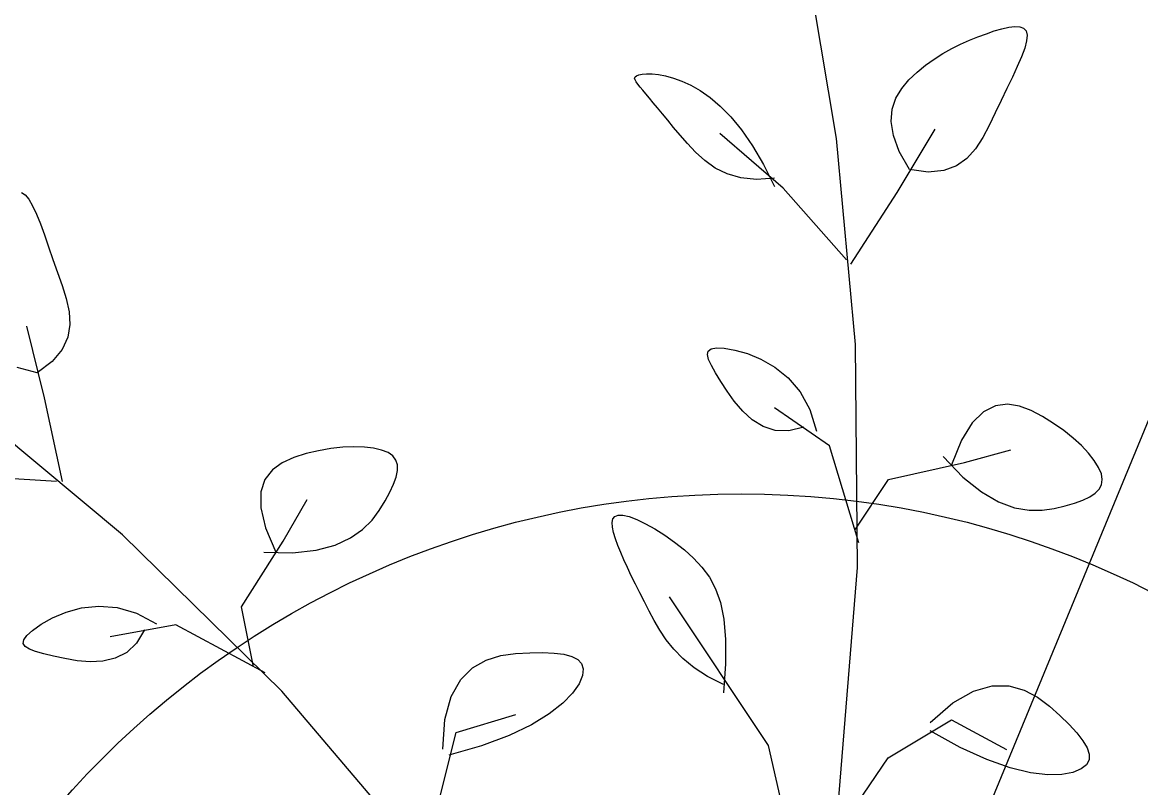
# Model space of a CAD drawing. Header units: centimetres. Extents: x -26724 to 60145, y -23645 to 6771.
# Drawn here: x -18941.28 to -18903.81, y -1523.59 to -1497.94 of the extents above; entities that cross this region are included whole.
import ezdxf

# ---------------------------------------------------------------- set-up
doc = ezdxf.new("R2010")
doc.units = ezdxf.units.CM
doc.linetypes.add('AUSGEZOGEN', pattern=[0])
doc.linetypes.add('PUNKT2_S9', pattern=[0.35, 0.15, -0.1, 0, -0.1])
for name, color, linetype, lineweight in [('4.KOTE', 88, 'Continuous', 15), ('Moebel', 252, 'PUNKT2_S9', 13), ('namjestaj', 150, 'Continuous', 5)]:
    doc.layers.add(name, color=color, linetype=linetype, lineweight=lineweight)
doc.styles.get("Standard").update_dxf_attribs({"font": 'calibri.ttf'})
doc.dimstyles.new('ja 1 50', dxfattribs={"dimtxt": 10, "dimasz": 5, "dimexe": 5, "dimexo": 5, "dimgap": 1, "dimtad": 1, "dimdec": 0, "dimtxsty": 'Standard', "dimblk": 'ARCHTICK', "dimcen": 2.5, "dimclrd": 256, "dimclrt": 7, "dimadec": 0, "dimazin": 0, "dimtfac": 1, "dimtdec": 0, "dimtix": 1, "dimtmove": 1, "dimatfit": 3, "dimldrblk": 'ARCHTICK', "dimfxl": 10, "dimfxlon": 1, "dimlwd": 0, "dimlwe": 9, "dimarcsym": 0})

# ---------------------------------------------------------------- blocks, each defined once
blk = doc.blocks.new('ggggt')
at = {"layer": 'Moebel', "color": 91, "linetype": 'AUSGEZOGEN', "lineweight": 18, "transparency": 33554687}
for p, q in [((1570.942, 2032.319, 13.5), (1569.881, 2038.609, 13.5)), ((1576.478, 2035.995, 13.5), (1576.707, 2036.048, 13.5)), ((1576.707, 2036.048, 13.5), (1576.908, 2036.072, 13.5)), ((1576.908, 2036.072, 13.5), (1577.076, 2036.064, 13.5)), ((1577.076, 2036.064, 13.5), (1577.206, 2036.017, 13.5)), ((1575.392, 2035.61, 13.5), (1575.679, 2035.727, 13.5)), ((1575.679, 2035.727, 13.5), (1575.959, 2035.83, 13.5)), ((1575.959, 2035.83, 13.5), (1576.226, 2035.921, 13.5)), ((1576.226, 2035.921, 13.5), (1576.478, 2035.995, 13.5)), ((1577.206, 2036.017, 13.5), (1577.291, 2035.925, 13.5)), ((1577.291, 2035.925, 13.5), (1577.326, 2035.784, 13.5)), ((1577.326, 2035.784, 13.5), (1577.309, 2035.589, 13.5)), ((1574.504, 2035.167, 13.5), (1574.801, 2035.332, 13.5)), ((1574.801, 2035.332, 13.5), (1575.098, 2035.48, 13.5)), ((1575.098, 2035.48, 13.5), (1575.392, 2035.61, 13.5)), ((1577.243, 2035.345, 13.5), (1577.136, 2035.058, 13.5)), ((1577.309, 2035.589, 13.5), (1577.243, 2035.345, 13.5)), ((1573.918, 2034.774, 13.5), (1574.209, 2034.981, 13.5)), ((1574.209, 2034.981, 13.5), (1574.504, 2035.167, 13.5)), ((1577.136, 2035.058, 13.5), (1576.997, 2034.733, 13.5)), ((1573.635, 2034.543, 13.5), (1573.918, 2034.774, 13.5)), ((1576.997, 2034.733, 13.5), (1576.831, 2034.376, 13.5)), ((1564.172, 2034.338, 13.5), (1564.186, 2034.384, 13.5)), ((1564.185, 2034.281, 13.5), (1564.172, 2034.338, 13.5)), ((1564.224, 2034.214, 13.5), (1564.185, 2034.281, 13.5)), ((1564.186, 2034.384, 13.5), (1564.23, 2034.422, 13.5)), ((1564.283, 2034.134, 13.5), (1564.224, 2034.214, 13.5)), ((1564.23, 2034.422, 13.5), (1564.309, 2034.452, 13.5)), ((1564.309, 2034.452, 13.5), (1564.425, 2034.475, 13.5)), ((1564.425, 2034.475, 13.5), (1564.575, 2034.487, 13.5)), ((1564.575, 2034.487, 13.5), (1564.758, 2034.484, 13.5)), ((1564.758, 2034.484, 13.5), (1564.97, 2034.462, 13.5)), ((1564.97, 2034.462, 13.5), (1565.208, 2034.416, 13.5)), ((1565.208, 2034.416, 13.5), (1565.47, 2034.344, 13.5)), ((1565.47, 2034.344, 13.5), (1565.753, 2034.24, 13.5)), ((1565.753, 2034.24, 13.5), (1566.054, 2034.1, 13.5)), ((1573.123, 2033.997, 13.5), (1573.365, 2034.286, 13.5)), ((1573.365, 2034.286, 13.5), (1573.635, 2034.543, 13.5)), ((1576.831, 2034.376, 13.5), (1576.647, 2033.994, 13.5)), ((1564.359, 2034.041, 13.5), (1564.283, 2034.134, 13.5)), ((1564.45, 2033.934, 13.5), (1564.359, 2034.041, 13.5)), ((1564.553, 2033.811, 13.5), (1564.45, 2033.934, 13.5)), ((1564.669, 2033.672, 13.5), (1564.553, 2033.811, 13.5)), ((1566.054, 2034.1, 13.5), (1566.371, 2033.92, 13.5)), ((1566.371, 2033.92, 13.5), (1566.701, 2033.69, 13.5)), ((1572.931, 2033.672, 13.5), (1573.123, 2033.997, 13.5)), ((1576.647, 2033.994, 13.5), (1576.451, 2033.593, 13.5)), ((1564.798, 2033.515, 13.5), (1564.669, 2033.672, 13.5)), ((1564.942, 2033.339, 13.5), (1564.798, 2033.515, 13.5)), ((1566.701, 2033.69, 13.5), (1567.043, 2033.4, 13.5)), ((1572.807, 2033.303, 13.5), (1572.931, 2033.672, 13.5)), ((1576.451, 2033.593, 13.5), (1576.251, 2033.177, 13.5)), ((1565.103, 2033.143, 13.5), (1564.942, 2033.339, 13.5)), ((1565.282, 2032.926, 13.5), (1565.103, 2033.143, 13.5)), ((1567.043, 2033.4, 13.5), (1567.394, 2033.04, 13.5)), ((1572.771, 2032.885, 13.5), (1572.807, 2033.303, 13.5)), ((1576.251, 2033.177, 13.5), (1576.051, 2032.757, 13.5)), ((1565.48, 2032.688, 13.5), (1565.282, 2032.926, 13.5)), ((1565.699, 2032.426, 13.5), (1565.48, 2032.688, 13.5)), ((1567.394, 2033.04, 13.5), (1567.753, 2032.601, 13.5)), ((1572.842, 2032.412, 13.5), (1572.771, 2032.885, 13.5)), ((1576.051, 2032.757, 13.5), (1575.838, 2032.348, 13.5)), ((1565.941, 2032.143, 13.5), (1565.699, 2032.426, 13.5)), ((1569.151, 2030.647, 13.5), (1567.031, 2032.485, 13.5)), ((1567.753, 2032.601, 13.5), (1568.118, 2032.073, 13.5)), ((1571.575, 2025.413, 13.5), (1570.942, 2032.319, 13.5)), ((1573.04, 2031.878, 13.5), (1572.842, 2032.412, 13.5)), ((1572.971, 2030.509, 13.5), (1574.246, 2032.632, 13.5)), ((1575.838, 2032.348, 13.5), (1575.595, 2031.972, 13.5)), ((1566.212, 2031.853, 13.5), (1565.941, 2032.143, 13.5)), ((1568.118, 2032.073, 13.5), (1568.487, 2031.445, 13.5)), ((1575.595, 2031.972, 13.5), (1575.308, 2031.648, 13.5)), ((1566.52, 2031.575, 13.5), (1566.212, 2031.853, 13.5)), ((1566.871, 2031.327, 13.5), (1566.52, 2031.575, 13.5)), ((1573.385, 2031.277, 13.5), (1573.04, 2031.878, 13.5)), ((1575.308, 2031.648, 13.5), (1574.96, 2031.397, 13.5)), ((1567.273, 2031.127, 13.5), (1566.871, 2031.327, 13.5)), ((1568.487, 2031.445, 13.5), (1568.857, 2030.707, 13.5)), ((1574.014, 2031.191, 13.5), (1573.385, 2031.277, 13.5)), ((1573.385, 2031.277, 13.5), (1573.385, 2031.277, 13.5)), ((1574.534, 2031.238, 13.5), (1574.014, 2031.191, 13.5)), ((1574.96, 2031.397, 13.5), (1574.534, 2031.238, 13.5)), ((1567.734, 2030.992, 13.5), (1567.273, 2031.127, 13.5)), ((1568.259, 2030.94, 13.5), (1567.734, 2030.992, 13.5)), ((1568.857, 2030.99, 13.5), (1568.259, 2030.94, 13.5)), ((1543.623, 2030.504, 13.5), (1543.748, 2030.43, 13.5)), ((1543.748, 2030.43, 13.5), (1543.873, 2030.279, 13.5)), ((1571.271, 2028.244, 13.5), (1569.151, 2030.647, 13.5)), ((1571.413, 2028.103, 13.5), (1572.971, 2030.509, 13.5)), ((1543.873, 2030.279, 13.5), (1543.999, 2030.06, 13.5)), ((1543.999, 2030.06, 13.5), (1544.127, 2029.782, 13.5)), ((1544.127, 2029.782, 13.5), (1544.258, 2029.453, 13.5)), ((1544.258, 2029.453, 13.5), (1544.393, 2029.084, 13.5)), ((1544.393, 2029.084, 13.5), (1544.533, 2028.684, 13.5)), ((1544.533, 2028.684, 13.5), (1544.679, 2028.261, 13.5)), ((1544.679, 2028.261, 13.5), (1544.831, 2027.826, 13.5)), ((1544.831, 2027.826, 13.5), (1544.987, 2027.387, 13.5)), ((1544.987, 2027.387, 13.5), (1545.125, 2026.948, 13.5)), ((1545.125, 2026.948, 13.5), (1545.22, 2026.511, 13.5)), ((1545.22, 2026.511, 13.5), (1545.245, 2026.078, 13.5)), ((1544.398, 2023.62, 13.5), (1543.799, 2026.023, 13.5)), ((1545.245, 2026.078, 13.5), (1545.177, 2025.654, 13.5)), ((1545.177, 2025.654, 13.5), (1544.988, 2025.24, 13.5)), ((1544.988, 2025.24, 13.5), (1544.654, 2024.84, 13.5)), ((1566.615, 2025.073, 13.5), (1566.641, 2025.19, 13.5)), ((1566.641, 2025.19, 13.5), (1566.739, 2025.265, 13.5)), ((1566.739, 2025.265, 13.5), (1566.915, 2025.296, 13.5)), ((1566.915, 2025.296, 13.5), (1567.178, 2025.282, 13.5)), ((1567.178, 2025.282, 13.5), (1567.53, 2025.223, 13.5)), ((1567.53, 2025.223, 13.5), (1567.949, 2025.107, 13.5)), ((1571.64, 2017.939, 13.5), (1571.575, 2025.413, 13.5)), ((1544.654, 2024.84, 13.5), (1544.148, 2024.456, 13.5)), ((1566.652, 2024.912, 13.5), (1566.615, 2025.073, 13.5)), ((1566.743, 2024.708, 13.5), (1566.652, 2024.912, 13.5)), ((1567.949, 2025.107, 13.5), (1568.406, 2024.921, 13.5)), ((1568.406, 2024.921, 13.5), (1568.872, 2024.653, 13.5)), ((1544.148, 2024.456, 13.5), (1543.48, 2024.637, 13.5)), ((1544.148, 2024.456, 13.5), (1544.148, 2024.456, 13.5)), ((1566.882, 2024.462, 13.5), (1566.743, 2024.708, 13.5)), ((1567.059, 2024.174, 13.5), (1566.882, 2024.462, 13.5)), ((1568.872, 2024.653, 13.5), (1569.32, 2024.29, 13.5)), ((1567.27, 2023.848, 13.5), (1567.059, 2024.174, 13.5)), ((1569.32, 2024.29, 13.5), (1569.72, 2023.819, 13.5)), ((1567.513, 2023.507, 13.5), (1567.27, 2023.848, 13.5)), ((1569.72, 2023.819, 13.5), (1570.045, 2023.228, 13.5)), ((1547.015, 2019.03, 13.5), (1541.684, 2023.465, 13.5)), ((1544.998, 2020.817, 13.5), (1544.398, 2023.62, 13.5)), ((1567.794, 2023.178, 13.5), (1567.513, 2023.507, 13.5)), ((1576.262, 2023.355, 13.5), (1575.867, 2023.158, 13.5)), ((1576.663, 2023.406, 13.5), (1576.262, 2023.355, 13.5)), ((1577.066, 2023.341, 13.5), (1576.663, 2023.406, 13.5)), ((1577.462, 2023.193, 13.5), (1577.066, 2023.341, 13.5)), ((1568.113, 2022.887, 13.5), (1567.794, 2023.178, 13.5)), ((1570.7, 2022.019, 13.5), (1568.862, 2023.29, 13.5)), ((1570.045, 2023.228, 13.5), (1570.265, 2022.503, 13.5)), ((1575.867, 2023.158, 13.5), (1575.486, 2022.783, 13.5)), ((1577.846, 2022.993, 13.5), (1577.462, 2023.193, 13.5)), ((1578.211, 2022.767, 13.5), (1577.846, 2022.993, 13.5)), ((1568.475, 2022.661, 13.5), (1568.113, 2022.887, 13.5)), ((1568.882, 2022.528, 13.5), (1568.475, 2022.661, 13.5)), ((1569.84, 2022.644, 13.5), (1569.336, 2022.513, 13.5)), ((1575.486, 2022.783, 13.5), (1575.125, 2022.199, 13.5)), ((1578.553, 2022.526, 13.5), (1578.211, 2022.767, 13.5)), ((1569.336, 2022.513, 13.5), (1568.882, 2022.528, 13.5)), ((1575.125, 2022.199, 13.5), (1574.791, 2021.375, 13.5)), ((1578.865, 2022.275, 13.5), (1578.553, 2022.526, 13.5)), ((1579.143, 2022.02, 13.5), (1578.865, 2022.275, 13.5)), ((1553.579, 2021.851, 13.5), (1553.16, 2021.752, 13.5)), ((1553.991, 2021.922, 13.5), (1553.579, 2021.851, 13.5)), ((1554.389, 2021.965, 13.5), (1553.991, 2021.922, 13.5)), ((1554.766, 2021.982, 13.5), (1554.389, 2021.965, 13.5)), ((1555.114, 2021.972, 13.5), (1554.766, 2021.982, 13.5)), ((1555.426, 2021.935, 13.5), (1555.114, 2021.972, 13.5)), ((1555.693, 2021.873, 13.5), (1555.426, 2021.935, 13.5)), ((1555.909, 2021.786, 13.5), (1555.693, 2021.873, 13.5)), ((1571.688, 2018.766, 13.5), (1570.7, 2022.019, 13.5)), ((1575.227, 2021.457, 13.5), (1576.784, 2021.883, 13.5)), ((1579.382, 2021.766, 13.5), (1579.143, 2022.02, 13.5)), ((1552.362, 2021.447, 13.5), (1552.032, 2021.208, 13.5)), ((1552.747, 2021.623, 13.5), (1552.362, 2021.447, 13.5)), ((1553.16, 2021.752, 13.5), (1552.747, 2021.623, 13.5)), ((1556.067, 2021.673, 13.5), (1555.909, 2021.786, 13.5)), ((1556.17, 2021.535, 13.5), (1556.067, 2021.673, 13.5)), ((1556.22, 2021.372, 13.5), (1556.17, 2021.535, 13.5)), ((1572.68, 2020.889, 13.5), (1575.227, 2021.457, 13.5)), ((1574.508, 2021.658, 13.5), (1575.174, 2020.967, 13.5)), ((1579.577, 2021.52, 13.5), (1579.382, 2021.766, 13.5)), ((1579.722, 2021.287, 13.5), (1579.577, 2021.52, 13.5)), ((1552.032, 2021.208, 13.5), (1551.784, 2020.889, 13.5)), ((1556.178, 2020.968, 13.5), (1556.221, 2021.183, 13.5)), ((1556.221, 2021.183, 13.5), (1556.22, 2021.372, 13.5)), ((1579.813, 2021.073, 13.5), (1579.722, 2021.287, 13.5)), ((1579.845, 2020.881, 13.5), (1579.813, 2021.073, 13.5)), ((1544.798, 2020.817, 13.5), (1541.6, 2021.017, 13.5)), ((1551.784, 2020.889, 13.5), (1551.644, 2020.47, 13.5)), ((1555.968, 2020.46, 13.5), (1556.092, 2020.727, 13.5)), ((1556.092, 2020.727, 13.5), (1556.178, 2020.968, 13.5)), ((1571.547, 2019.19, 13.5), (1572.68, 2020.889, 13.5)), ((1575.174, 2020.967, 13.5), (1575.795, 2020.469, 13.5)), ((1579.74, 2020.56, 13.5), (1579.82, 2020.711, 13.5)), ((1579.82, 2020.711, 13.5), (1579.845, 2020.881, 13.5)), ((1551.644, 2020.47, 13.5), (1551.64, 2019.936, 13.5)), ((1555.809, 2020.167, 13.5), (1555.968, 2020.46, 13.5)), ((1575.795, 2020.469, 13.5), (1576.37, 2020.135, 13.5)), ((1579.425, 2020.305, 13.5), (1579.608, 2020.426, 13.5)), ((1579.608, 2020.426, 13.5), (1579.74, 2020.56, 13.5)), ((1551.64, 2019.936, 13.5), (1551.798, 2019.268, 13.5)), ((1552.395, 2018.814, 13.5), (1553.194, 2020.216, 13.5)), ((1555.615, 2019.85, 13.5), (1555.809, 2020.167, 13.5)), ((1576.37, 2020.135, 13.5), (1576.901, 2019.94, 13.5)), ((1576.901, 2019.94, 13.5), (1577.389, 2019.855, 13.5)), ((1578.237, 2019.912, 13.5), (1578.598, 2019.999, 13.5)), ((1578.598, 2019.999, 13.5), (1578.917, 2020.094, 13.5)), ((1578.917, 2020.094, 13.5), (1579.194, 2020.195, 13.5)), ((1579.194, 2020.195, 13.5), (1579.425, 2020.305, 13.5)), ((1555.371, 2019.525, 13.5), (1555.615, 2019.85, 13.5)), ((1563.421, 2019.44, 13.5), (1563.446, 2019.563, 13.5)), ((1563.446, 2019.563, 13.5), (1563.51, 2019.649, 13.5)), ((1563.51, 2019.649, 13.5), (1563.619, 2019.693, 13.5)), ((1563.619, 2019.693, 13.5), (1563.778, 2019.691, 13.5)), ((1563.778, 2019.691, 13.5), (1563.99, 2019.64, 13.5)), ((1563.99, 2019.64, 13.5), (1564.246, 2019.543, 13.5)), ((1577.389, 2019.855, 13.5), (1577.834, 2019.855, 13.5)), ((1577.834, 2019.855, 13.5), (1578.237, 2019.912, 13.5)), ((1551.798, 2019.268, 13.5), (1552.144, 2018.448, 13.5)), ((1554.651, 2018.926, 13.5), (1555.056, 2019.211, 13.5)), ((1555.056, 2019.211, 13.5), (1555.371, 2019.525, 13.5)), ((1563.431, 2019.286, 13.5), (1563.421, 2019.44, 13.5)), ((1563.469, 2019.104, 13.5), (1563.431, 2019.286, 13.5)), ((1564.246, 2019.543, 13.5), (1564.537, 2019.404, 13.5)), ((1564.537, 2019.404, 13.5), (1564.852, 2019.228, 13.5)), ((1564.852, 2019.228, 13.5), (1565.181, 2019.019, 13.5)), ((1552.346, 2013.79, 13.5), (1547.015, 2019.03, 13.5)), ((1550.995, 2016.612, 13.5), (1552.395, 2018.814, 13.5)), ((1554.137, 2018.688, 13.5), (1554.651, 2018.926, 13.5)), ((1563.531, 2018.9, 13.5), (1563.469, 2019.104, 13.5)), ((1563.612, 2018.677, 13.5), (1563.531, 2018.9, 13.5)), ((1565.181, 2019.019, 13.5), (1565.513, 2018.783, 13.5)), ((1551.744, 2018.448, 13.5), (1552.704, 2018.431, 13.5)), ((1552.704, 2018.431, 13.5), (1553.495, 2018.517, 13.5)), ((1553.495, 2018.517, 13.5), (1554.137, 2018.688, 13.5)), ((1563.707, 2018.441, 13.5), (1563.612, 2018.677, 13.5)), ((1563.814, 2018.192, 13.5), (1563.707, 2018.441, 13.5)), ((1565.513, 2018.783, 13.5), (1565.838, 2018.522, 13.5)), ((1565.838, 2018.522, 13.5), (1566.146, 2018.243, 13.5)), ((1563.932, 2017.931, 13.5), (1563.814, 2018.192, 13.5)), ((1566.146, 2018.243, 13.5), (1566.428, 2017.945, 13.5)), ((1564.061, 2017.659, 13.5), (1563.932, 2017.931, 13.5)), ((1566.428, 2017.945, 13.5), (1566.676, 2017.613, 13.5)), ((1570.993, 2009.943, 13.5), (1571.64, 2017.939, 13.5)), ((1564.199, 2017.377, 13.5), (1564.061, 2017.659, 13.5)), ((1564.345, 2017.085, 13.5), (1564.199, 2017.377, 13.5)), ((1566.676, 2017.613, 13.5), (1566.884, 2017.224, 13.5)), ((1564.499, 2016.783, 13.5), (1564.345, 2017.085, 13.5)), ((1568.658, 2011.972, 13.5), (1565.338, 2016.956, 13.5)), ((1566.884, 2017.224, 13.5), (1567.049, 2016.76, 13.5)), ((1545.122, 2016.441, 13.5), (1545.641, 2016.581, 13.5)), ((1545.641, 2016.581, 13.5), (1546.214, 2016.641, 13.5)), ((1546.214, 2016.641, 13.5), (1546.83, 2016.591, 13.5)), ((1546.83, 2016.591, 13.5), (1547.478, 2016.402, 13.5)), ((1551.395, 2014.609, 13.5), (1550.995, 2016.612, 13.5)), ((1564.659, 2016.473, 13.5), (1564.499, 2016.783, 13.5)), ((1567.049, 2016.76, 13.5), (1567.162, 2016.199, 13.5)), ((1544.289, 2016.035, 13.5), (1544.667, 2016.249, 13.5)), ((1544.667, 2016.249, 13.5), (1545.122, 2016.441, 13.5)), ((1547.478, 2016.402, 13.5), (1548.146, 2016.045, 13.5)), ((1564.827, 2016.156, 13.5), (1564.659, 2016.473, 13.5)), ((1567.162, 2016.199, 13.5), (1567.22, 2015.52, 13.5)), ((1543.803, 2015.651, 13.5), (1543.998, 2015.828, 13.5)), ((1543.998, 2015.828, 13.5), (1544.289, 2016.035, 13.5)), ((1548.796, 2016.011, 13.5), (1546.597, 2015.61, 13.5)), ((1547.746, 2015.845, 13.5), (1547.482, 2015.396, 13.5)), ((1551.795, 2014.409, 13.5), (1548.796, 2016.011, 13.5)), ((1565.013, 2015.835, 13.5), (1564.827, 2016.156, 13.5)), ((1565.227, 2015.513, 13.5), (1565.013, 2015.835, 13.5)), ((1543.684, 2015.384, 13.5), (1543.7, 2015.505, 13.5)), ((1543.7, 2015.505, 13.5), (1543.803, 2015.651, 13.5)), ((1565.482, 2015.194, 13.5), (1565.227, 2015.513, 13.5)), ((1567.22, 2015.52, 13.5), (1567.216, 2014.704, 13.5)), ((1543.748, 2015.282, 13.5), (1543.684, 2015.384, 13.5)), ((1543.888, 2015.194, 13.5), (1543.748, 2015.282, 13.5)), ((1544.097, 2015.115, 13.5), (1543.888, 2015.194, 13.5)), ((1544.368, 2015.039, 13.5), (1544.097, 2015.115, 13.5)), ((1547.151, 2015.085, 13.5), (1546.769, 2014.892, 13.5)), ((1547.482, 2015.396, 13.5), (1547.151, 2015.085, 13.5)), ((1560.182, 2015.052, 13.5), (1560.657, 2015.077, 13.5)), ((1560.657, 2015.077, 13.5), (1561.089, 2015.081, 13.5)), ((1561.089, 2015.081, 13.5), (1561.472, 2015.065, 13.5)), ((1561.472, 2015.065, 13.5), (1561.798, 2015.025, 13.5)), ((1565.79, 2014.88, 13.5), (1565.482, 2015.194, 13.5)), ((1544.698, 2014.961, 13.5), (1544.368, 2015.039, 13.5)), ((1545.077, 2014.879, 13.5), (1544.698, 2014.961, 13.5)), ((1545.49, 2014.81, 13.5), (1545.077, 2014.879, 13.5)), ((1545.922, 2014.775, 13.5), (1545.49, 2014.81, 13.5)), ((1546.353, 2014.796, 13.5), (1545.922, 2014.775, 13.5)), ((1546.769, 2014.892, 13.5), (1546.353, 2014.796, 13.5)), ((1558.743, 2014.573, 13.5), (1559.2, 2014.83, 13.5)), ((1559.2, 2014.83, 13.5), (1559.688, 2014.98, 13.5)), ((1559.688, 2014.98, 13.5), (1560.182, 2015.052, 13.5)), ((1561.798, 2015.025, 13.5), (1562.065, 2014.956, 13.5)), ((1562.065, 2014.956, 13.5), (1562.265, 2014.855, 13.5)), ((1562.265, 2014.855, 13.5), (1562.395, 2014.716, 13.5)), ((1562.395, 2014.716, 13.5), (1562.449, 2014.536, 13.5)), ((1566.162, 2014.576, 13.5), (1565.79, 2014.88, 13.5)), ((1567.216, 2014.704, 13.5), (1567.145, 2013.729, 13.5)), ((1558.343, 2014.175, 13.5), (1558.743, 2014.573, 13.5)), ((1562.423, 2014.31, 13.5), (1562.309, 2014.036, 13.5)), ((1562.449, 2014.536, 13.5), (1562.423, 2014.31, 13.5)), ((1566.609, 2014.286, 13.5), (1566.162, 2014.576, 13.5)), ((1558.026, 2013.608, 13.5), (1558.343, 2014.175, 13.5)), ((1562.309, 2014.036, 13.5), (1562.095, 2013.724, 13.5)), ((1567.145, 2014.012, 13.5), (1566.609, 2014.286, 13.5)), ((1575.528, 2013.793, 13.5), (1576.153, 2013.97, 13.5)), ((1576.153, 2013.97, 13.5), (1576.717, 2013.968, 13.5)), ((1576.717, 2013.968, 13.5), (1577.222, 2013.827, 13.5)), ((1557.543, 2007.679, 13.5), (1552.346, 2013.79, 13.5)), ((1557.817, 2012.84, 13.5), (1558.026, 2013.608, 13.5)), ((1562.095, 2013.724, 13.5), (1561.768, 2013.383, 13.5)), ((1574.837, 2013.398, 13.5), (1575.528, 2013.793, 13.5)), ((1577.222, 2013.827, 13.5), (1577.673, 2013.588, 13.5)), ((1577.673, 2013.588, 13.5), (1578.073, 2013.289, 13.5)), ((1561.768, 2013.383, 13.5), (1561.313, 2013.025, 13.5)), ((1574.076, 2012.744, 13.5), (1574.837, 2013.398, 13.5)), ((1578.073, 2013.289, 13.5), (1578.427, 2012.972, 13.5)), ((1557.742, 2011.84, 13.5), (1557.817, 2012.84, 13.5)), ((1558.192, 2012.406, 13.5), (1560.191, 2013.007, 13.5)), ((1561.313, 2013.025, 13.5), (1560.717, 2012.661, 13.5)), ((1572.672, 2011.551, 13.5), (1574.795, 2012.826, 13.5)), ((1574.795, 2012.826, 13.5), (1576.633, 2011.838, 13.5)), ((1578.427, 2012.972, 13.5), (1578.735, 2012.669, 13.5)), ((1560.717, 2012.661, 13.5), (1559.965, 2012.301, 13.5)), ((1575.08, 2011.906, 13.5), (1574.076, 2012.461, 13.5)), ((1578.735, 2012.669, 13.5), (1578.994, 2012.387, 13.5)), ((1557.592, 2010.004, 13.5), (1558.192, 2012.406, 13.5)), ((1559.965, 2012.301, 13.5), (1559.045, 2011.957, 13.5)), ((1578.994, 2012.387, 13.5), (1579.197, 2012.128, 13.5)), ((1579.197, 2012.128, 13.5), (1579.337, 2011.891, 13.5)), ((1559.045, 2011.957, 13.5), (1557.942, 2011.64, 13.5)), ((1569.9, 2006.571, 13.5), (1568.658, 2011.972, 13.5)), ((1575.974, 2011.498, 13.5), (1575.08, 2011.906, 13.5)), ((1579.337, 2011.891, 13.5), (1579.407, 2011.677, 13.5)), ((1570.83, 2008.862, 13.5), (1572.672, 2011.551, 13.5)), ((1576.76, 2011.221, 13.5), (1575.974, 2011.498, 13.5)), ((1579.311, 2011.322, 13.5), (1579.133, 2011.181, 13.5)), ((1579.4, 2011.487, 13.5), (1579.311, 2011.322, 13.5)), ((1579.407, 2011.677, 13.5), (1579.4, 2011.487, 13.5)), ((1577.439, 2011.057, 13.5), (1576.76, 2011.221, 13.5)), ((1578.014, 2010.988, 13.5), (1577.439, 2011.057, 13.5)), ((1578.486, 2010.998, 13.5), (1578.014, 2010.988, 13.5)), ((1578.859, 2011.068, 13.5), (1578.486, 2010.998, 13.5)), ((1579.133, 2011.181, 13.5), (1578.859, 2011.068, 13.5))]:
    blk.add_line(p, q, dxfattribs=at)
blk.add_circle((1567.746, 1990.122, 13.5), 30.281, dxfattribs=at)
blk = doc.blocks.new('_ArchTick')
at = {"color": 0, "linetype": 'ByBlock', "const_width": 0.15}
blk.add_lwpolyline([(-0.5, -0.5), (0.5, 0.5)], dxfattribs=at)
blk = doc.blocks.new('*D2425')
at = {"layer": '4.KOTE', "lineweight": 0, "transparency": 16777216}
for p in [(-18875.388, -1443.002), (-18917.051, -1544.025)]:
    blk.add_line(p, (-18888.457, -1474.69), dxfattribs=at)
at = {"layer": 'Defpoints', "color": 0, "transparency": 16777216}
for p in [(-18888.457, -1474.69, 13.5), (-18917.051, -1544.025, 13.5)]:
    blk.add_point(p, dxfattribs=at)
at = {"layer": '4.KOTE', "lineweight": 0, "transparency": 16777216, "xscale": 5, "yscale": 5, "zscale": 5, "rotation": 247.5883364246647}
blk.add_blockref('_ArchTick', (-18888.457, -1474.69), dxfattribs=at)
at = {"layer": '4.KOTE', "color": 7, "transparency": 16777216, "insert": (-18885.631, -1451.909), "char_height": 10, "attachment_point": 5, "rotation": 67.5883}
blk.add_mtext('R75', dxfattribs=at)
blk = doc.blocks.new('*D2629')
at = {"layer": '4.KOTE', "color": 0, "lineweight": 9, "transparency": 16777216}
for p, q in [((-18992.019, -1416.457), (-18992.019, -1401.522)), ((-18842.078, -1416.453), (-18842.078, -1401.522))]:
    blk.add_line(p, q, dxfattribs=at)
at = {"layer": '4.KOTE', "lineweight": 0, "transparency": 16777216}
blk.add_line((-18992.019, -1406.522), (-18842.078, -1406.522), dxfattribs=at)
at = {"layer": 'Defpoints', "color": 0, "transparency": 16777216}
for p in [(-18842.078, -1406.522), (-18842.078, -1542.001, 13.5), (-18992.019, -1546.203, 13.5)]:
    blk.add_point(p, dxfattribs=at)
at = {"layer": '4.KOTE', "lineweight": 0, "transparency": 16777216, "xscale": 5, "yscale": 5, "zscale": 5, "rotation": 180}
blk.add_blockref('_ArchTick', (-18992.019, -1406.522), dxfattribs=at)
at = {"layer": '4.KOTE', "lineweight": 0, "transparency": 16777216, "xscale": 5, "yscale": 5, "zscale": 5}
blk.add_blockref('_ArchTick', (-18842.078, -1406.522), dxfattribs=at)
at = {"layer": '4.KOTE', "color": 7, "transparency": 16777216, "insert": (-18917.049, -1400.399), "char_height": 10, "attachment_point": 5}
blk.add_mtext('150', dxfattribs=at)
blk = doc.blocks.new('*D2631')
at = {"layer": '4.KOTE', "color": 0, "lineweight": 9, "transparency": 16777216}
for p, q in [((-19056.835, -1469.044), (-19071.78, -1469.044)), ((-19056.838, -1619.007), (-19071.78, -1619.007))]:
    blk.add_line(p, q, dxfattribs=at)
at = {"layer": '4.KOTE', "lineweight": 0, "transparency": 16777216}
blk.add_line((-19066.78, -1469.044), (-19066.78, -1619.007), dxfattribs=at)
at = {"layer": 'Defpoints', "color": 0, "transparency": 16777216}
for p in [(-18915.384, -1469.044, 13.5), (-19066.78, -1619.007), (-18918.718, -1619.007, 13.5)]:
    blk.add_point(p, dxfattribs=at)
at = {"layer": '4.KOTE', "lineweight": 0, "transparency": 16777216, "xscale": 5, "yscale": 5, "zscale": 5}
for p, rotation in [((-19066.78, -1469.044), 90), ((-19066.78, -1619.007), 270)]:
    blk.add_blockref('_ArchTick', p, dxfattribs=dict(at, rotation=rotation))
at = {"layer": '4.KOTE', "color": 7, "transparency": 16777216, "insert": (-19072.903, -1544.025), "char_height": 10, "attachment_point": 5, "rotation": 90}
blk.add_mtext('150', dxfattribs=at)

msp = doc.modelspace()

# ---------------------------------------------------------------- linework, layer by layer
at = {"layer": 'namjestaj', "transparency": 33554687}
msp.add_circle((-18917.051, -1544.025, 13.5), 75, dxfattribs=at)

# ---------------------------------------------------------------- block references
msp.add_blockref('ggggt', (-20484.935, -3534.148))

# ---------------------------------------------------------------- dimensions: what is measured, and where the dimension line sits
at = {"layer": '4.KOTE'}
dim = msp.add_linear_dim(base=(-18842.078, -1406.522), p1=(-18992.019, -1546.203, 13.5), p2=(-18842.078, -1542.001, 13.5), dimstyle='ja 1 50', dxfattribs=at)
dim.commit()
dim.dimension.update_dxf_attribs({"geometry": '*D2629', "text_midpoint": (-18917.049, -1400.399)})
dim = msp.add_radius_dim(center=(-18917.051, -1544.025, 13.5), mpoint=(-18888.457, -1474.69, 13.5), dimstyle='ja 1 50', dxfattribs=at)
dim.commit()
dim.dimension.update_dxf_attribs({"geometry": '*D2425', "text_midpoint": (-18885.631, -1451.909)})
dim = msp.add_linear_dim(base=(-19066.78, -1619.007), p1=(-18915.384, -1469.044, 13.5), p2=(-18918.718, -1619.007, 13.5), angle=90, dimstyle='ja 1 50', dxfattribs=at)
dim.commit()
dim.dimension.update_dxf_attribs({"geometry": '*D2631', "text_midpoint": (-19072.903, -1544.025)})

doc.saveas('drawing.dxf')
